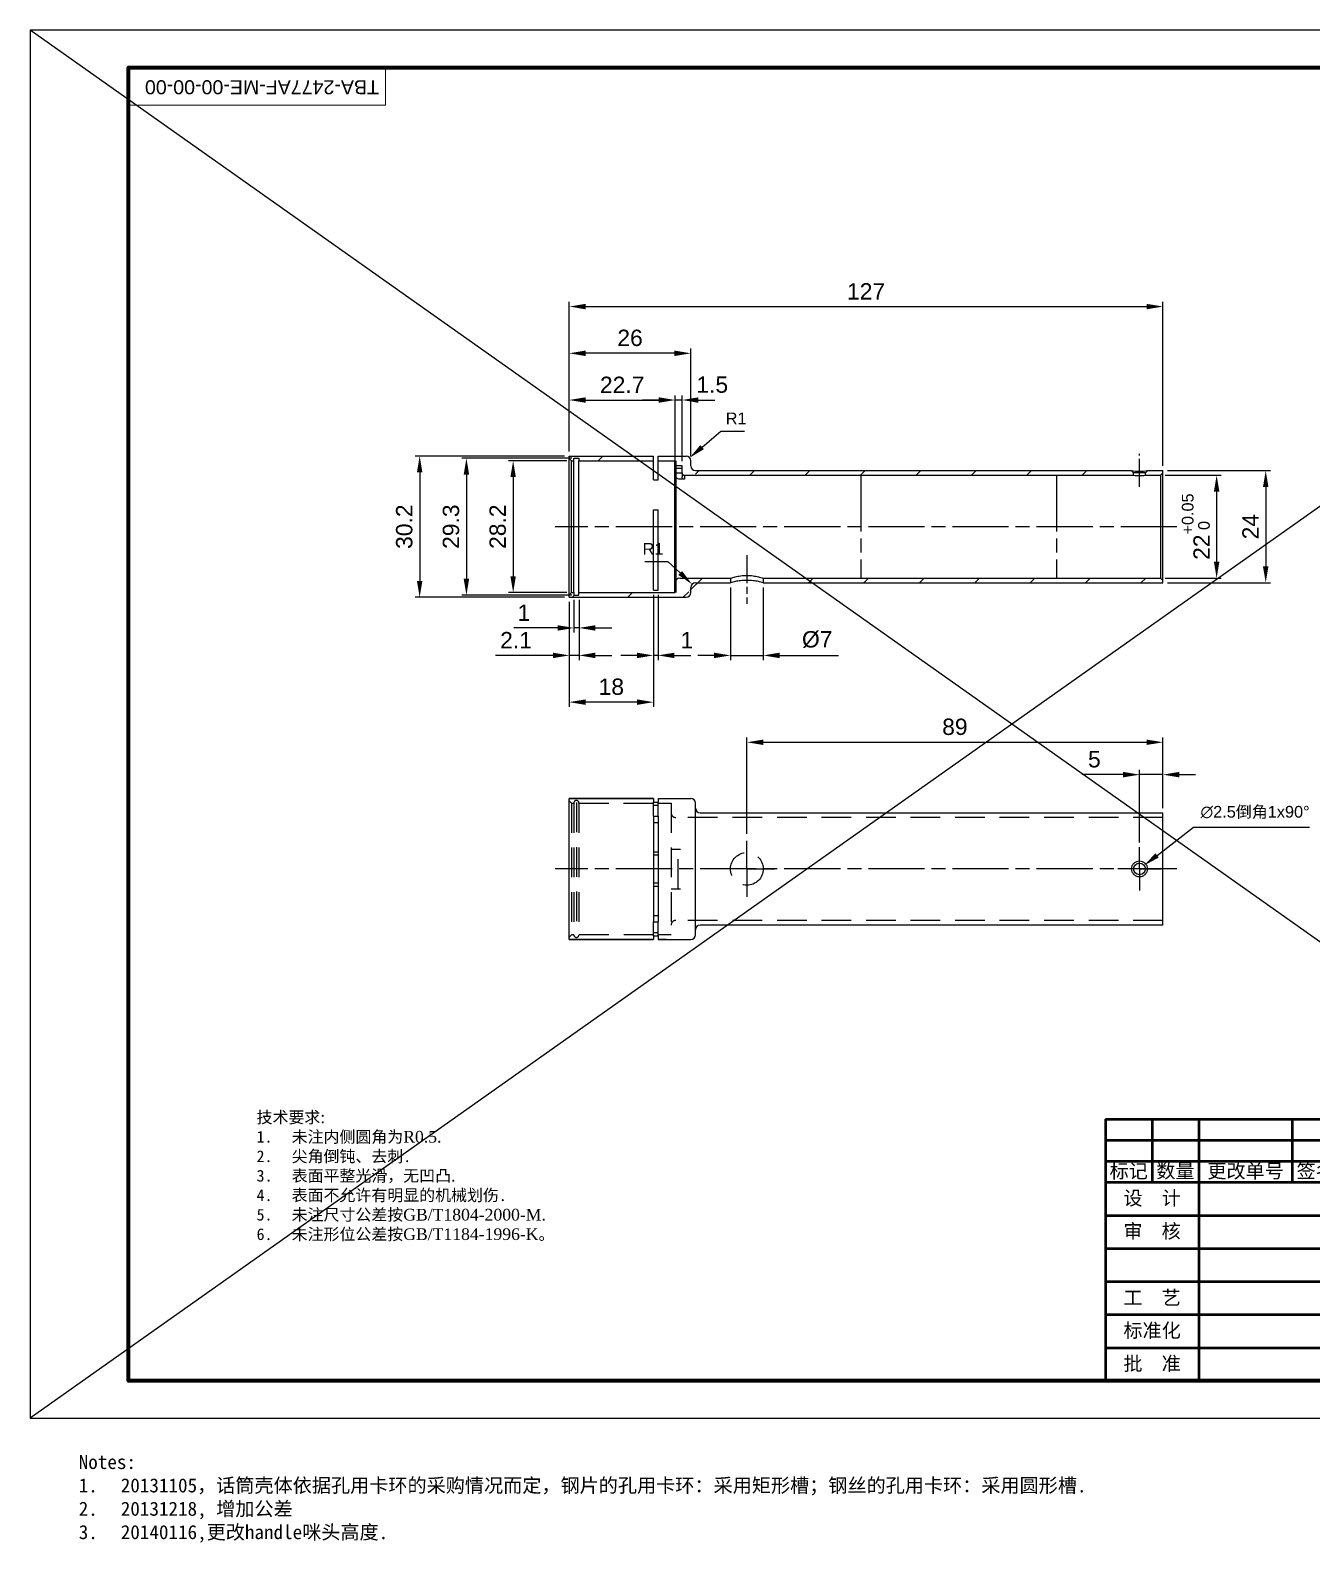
# Model space of a CAD drawing. Header units: millimetres. Extents: x 0 to 2023, y -35 to 289.
# Drawn here: x 0 to 274.2, y -34.6 to 289 of the extents above; entities that cross this region are included whole.
import ezdxf
from ezdxf.enums import TextEntityAlignment as Align

# ---------------------------------------------------------------- set-up
doc = ezdxf.new("R2010")
doc.units = ezdxf.units.MM
for name, pattern in [('AM_ISO08W050', [18, 12, -1.5, 3, -1.5]), ('AM_ISO08W050x2', [9, 6, -0.75, 1.5, -0.75]), ('HIDDEN', [9.525, 6.35, -3.175])]:
    doc.linetypes.add(name, pattern=pattern)
for name, color, linetype in [('0 @ 1', 7, 'Continuous'), ('02___PRT_ALL_AXES', 7, 'Continuous'), ('03___PRT_ALL_CURVES', 7, 'Continuous'), ('DEFAULT_2', 8, 'HIDDEN')]:
    doc.layers.add(name, color=color, linetype=linetype)
for name, color, linetype, lineweight in [('AM_0', 7, 'Continuous', 50), ('AM_5', 3, 'Continuous', 25), ('AM_6', 2, 'Continuous', 35), ('AM_6 @ 1', 2, 'Continuous', 35), ('AM_7', 4, 'AM_ISO08W050', 25), ('AM_8', 1, 'Continuous', 25)]:
    doc.layers.add(name, color=color, linetype=linetype, lineweight=lineweight)
doc.styles.add('fs', font='SIMFANG.TTF')
doc.styles.get("Standard").update_dxf_attribs({"font": 'ARIAL.TTF'})
doc.styles.add('tnr', font='TIMES.TTF')
doc.dimstyles.new('AM_ISO$0', dxfattribs={"dimtxt": 3.5, "dimasz": 3.5, "dimexe": 1, "dimexo": 1, "dimgap": 1.5, "dimtad": 1, "dimdsep": 46, "dimtxsty": 'Standard', "dimcen": 0, "dimclrd": 256, "dimclre": 256, "dimclrt": 2, "dimadec": 0, "dimazin": 2, "dimtp": 0.1, "dimtm": 0.1, "dimtfac": 0.71, "dimtdec": 3, "dimtmove": 0, "dimatfit": 3, "dimfxl": 1, "dimlwd": -1, "dimlwe": -1, "dimarcsym": 1})
doc.dimstyles.new('AM_ISO$3', dxfattribs={"dimtxt": 2.5, "dimasz": 3.5, "dimexe": 1, "dimexo": 1, "dimgap": 1.5, "dimtad": 1, "dimtoh": 1, "dimdsep": 46, "dimtxsty": 'Standard', "dimcen": 0, "dimclrd": 256, "dimclre": 256, "dimclrt": 2, "dimadec": 0, "dimazin": 2, "dimtp": 0.1, "dimtm": 0.1, "dimtfac": 0.71, "dimtofl": 0, "dimtmove": 0, "dimatfit": 0, "dimfxl": 1, "dimlwd": -1, "dimlwe": -1, "dimarcsym": 1})
doc.dimstyles.new('AM_ISO$4', dxfattribs={"dimtxt": 2.5, "dimasz": 3.5, "dimexe": 1, "dimexo": 1, "dimgap": 1.5, "dimtad": 1, "dimtoh": 1, "dimdsep": 46, "dimtxsty": 'Standard', "dimcen": 0, "dimclrd": 256, "dimclre": 256, "dimclrt": 2, "dimadec": 0, "dimazin": 2, "dimtp": 0.1, "dimtm": 0.1, "dimtfac": 0.71, "dimtofl": 0, "dimtmove": 0, "dimatfit": 0, "dimfxl": 1, "dimlwd": -1, "dimlwe": -1, "dimarcsym": 1})

# ---------------------------------------------------------------- blocks, each defined once
blk = doc.blocks.new('*D21')
at = {"layer": 'AM_5', "linetype": 'ByBlock', "transparency": 16777216}
for p, q in [((243.31, 194.78), (265.31, 194.78)), ((264.31, 191.28), (264.31, 174.28)), ((243.31, 170.78), (265.31, 170.78))]:
    blk.add_line(p, q, dxfattribs=at)
at = {"layer": 'AM_5', "transparency": 16777216}
for points in [[(263.72, 191.28), (264.89, 191.28), (264.31, 194.78)], [(263.72, 174.28), (264.89, 174.28), (264.31, 170.78)]]:
    blk.add_solid(points, dxfattribs=at)
at = {"layer": 'Defpoints', "color": 0, "transparency": 16777216}
for p in [(242.31, 194.78), (242.31, 170.78), (264.31, 170.78)]:
    blk.add_point(p, dxfattribs=at)
at = {"layer": 'AM_5', "color": 2, "transparency": 16777216, "insert": (261.05, 182.78), "char_height": 3.5, "attachment_point": 5, "rotation": 90}
blk.add_mtext('24', dxfattribs=at)
blk = doc.blocks.new('*D22')
at = {"layer": 'AM_5', "linetype": 'ByBlock', "transparency": 16777216}
for p, q in [((242.81, 193.78), (254.81, 193.78)), ((253.81, 190.28), (253.81, 175.28)), ((242.81, 171.78), (254.81, 171.78))]:
    blk.add_line(p, q, dxfattribs=at)
at = {"layer": 'AM_5', "transparency": 16777216}
for points in [[(253.22, 190.28), (254.39, 190.28), (253.81, 193.78)], [(253.22, 175.28), (254.39, 175.28), (253.81, 171.78)]]:
    blk.add_solid(points, dxfattribs=at)
at = {"layer": 'Defpoints', "color": 0, "transparency": 16777216}
for p in [(241.81, 193.78), (241.81, 171.78), (253.81, 171.78)]:
    blk.add_point(p, dxfattribs=at)
at = {"layer": 'AM_5', "color": 2, "transparency": 16777216, "insert": (249.35, 182.78), "char_height": 3.5, "attachment_point": 5, "rotation": 90}
blk.add_mtext('22{}{\\H0.71x;\\C3;\\S+0.05^  0;}', dxfattribs=at)
blk = doc.blocks.new('*D23')
at = {"layer": 'AM_5', "linetype": 'ByBlock', "transparency": 16777216}
for p, q in [((114.31, 197.88), (82.31, 197.88)), ((83.31, 194.38), (83.31, 171.18)), ((114.31, 167.68), (82.31, 167.68))]:
    blk.add_line(p, q, dxfattribs=at)
at = {"layer": 'AM_5', "transparency": 16777216}
for points in [[(82.72, 194.38), (83.89, 194.38), (83.31, 197.88)], [(82.72, 171.18), (83.89, 171.18), (83.31, 167.68)]]:
    blk.add_solid(points, dxfattribs=at)
at = {"layer": 'Defpoints', "color": 0, "transparency": 16777216}
for p in [(115.31, 197.88), (83.31, 167.68), (115.31, 167.68)]:
    blk.add_point(p, dxfattribs=at)
at = {"layer": 'AM_5', "color": 2, "transparency": 16777216, "insert": (80.02, 182.78), "char_height": 3.5, "attachment_point": 5, "rotation": 90}
blk.add_mtext('30.2', dxfattribs=at)
blk = doc.blocks.new('*D24')
at = {"layer": 'AM_5', "linetype": 'ByBlock', "transparency": 16777216}
for p, q in [((114.81, 196.88), (102.31, 196.88)), ((103.31, 193.38), (103.31, 172.18)), ((114.81, 168.68), (102.31, 168.68))]:
    blk.add_line(p, q, dxfattribs=at)
at = {"layer": 'AM_5', "transparency": 16777216}
for points in [[(102.72, 193.38), (103.89, 193.38), (103.31, 196.88)], [(102.72, 172.18), (103.89, 172.18), (103.31, 168.68)]]:
    blk.add_solid(points, dxfattribs=at)
at = {"layer": 'Defpoints', "color": 0, "transparency": 16777216}
for p in [(115.81, 196.88), (103.31, 168.68), (115.81, 168.68)]:
    blk.add_point(p, dxfattribs=at)
at = {"layer": 'AM_5', "color": 2, "transparency": 16777216, "insert": (100.02, 182.78), "char_height": 3.5, "attachment_point": 5, "rotation": 90}
blk.add_mtext('28.2', dxfattribs=at)
blk = doc.blocks.new('*D9')
at = {"layer": 'AM_5', "linetype": 'ByBlock', "transparency": 16777216}
for p, q in [((115.85, 197.43), (92.31, 197.43)), ((93.31, 193.93), (93.31, 171.63)), ((115.85, 168.13), (92.31, 168.13))]:
    blk.add_line(p, q, dxfattribs=at)
at = {"layer": 'AM_5', "transparency": 16777216}
for points in [[(92.72, 193.93), (93.89, 193.93), (93.31, 197.43)], [(92.72, 171.63), (93.89, 171.63), (93.31, 168.13)]]:
    blk.add_solid(points, dxfattribs=at)
at = {"layer": 'Defpoints', "color": 0, "transparency": 16777216}
for p in [(116.85, 197.43), (93.31, 168.13), (116.85, 168.13)]:
    blk.add_point(p, dxfattribs=at)
at = {"layer": 'AM_5', "color": 2, "transparency": 16777216, "insert": (90.02, 182.78), "char_height": 3.5, "attachment_point": 5, "rotation": 90}
blk.add_mtext('29.3', dxfattribs=at)
blk = doc.blocks.new('*D25')
at = {"layer": 'AM_5', "linetype": 'ByBlock', "transparency": 16777216}
for p, q in [((115.31, 198.88), (115.31, 230.88)), ((118.81, 229.88), (238.81, 229.88)), ((242.31, 195.78), (242.31, 230.88))]:
    blk.add_line(p, q, dxfattribs=at)
at = {"layer": 'AM_5', "transparency": 16777216}
for points in [[(118.81, 230.46), (118.81, 229.29), (115.31, 229.88)], [(238.81, 230.46), (238.81, 229.29), (242.31, 229.88)]]:
    blk.add_solid(points, dxfattribs=at)
at = {"layer": 'Defpoints', "color": 0, "transparency": 16777216}
for p in [(242.31, 229.88), (115.31, 197.88), (242.31, 194.78)]:
    blk.add_point(p, dxfattribs=at)
at = {"layer": 'AM_5', "color": 2, "transparency": 16777216, "insert": (178.81, 233.13), "char_height": 3.5, "attachment_point": 5}
blk.add_mtext('127', dxfattribs=at)
blk = doc.blocks.new('*D26')
at = {"layer": 'AM_5', "linetype": 'ByBlock', "transparency": 16777216}
for p, q in [((115.31, 198.88), (115.31, 220.88)), ((141.31, 197.88), (141.31, 220.88)), ((137.81, 219.88), (118.81, 219.88))]:
    blk.add_line(p, q, dxfattribs=at)
at = {"layer": 'AM_5', "transparency": 16777216}
for points in [[(118.81, 220.46), (118.81, 219.29), (115.31, 219.88)], [(137.81, 220.46), (137.81, 219.29), (141.31, 219.88)]]:
    blk.add_solid(points, dxfattribs=at)
at = {"layer": 'Defpoints', "color": 0, "transparency": 16777216}
for p in [(115.31, 219.88), (115.31, 197.88), (141.31, 196.88)]:
    blk.add_point(p, dxfattribs=at)
at = {"layer": 'AM_5', "color": 2, "transparency": 16777216, "insert": (128.31, 223.16), "char_height": 3.5, "attachment_point": 5}
blk.add_mtext('26', dxfattribs=at)
blk = doc.blocks.new('*D27')
at = {"layer": 'AM_5', "linetype": 'ByBlock', "transparency": 16777216}
for p, q in [((133.31, 168.17), (133.31, 154.24)), ((134.31, 168.17), (134.31, 154.24)), ((129.81, 155.24), (126.31, 155.24)), ((134.31, 155.24), (133.31, 155.24)), ((137.81, 155.24), (141.31, 155.24))]:
    blk.add_line(p, q, dxfattribs=at)
at = {"layer": 'AM_5', "transparency": 16777216}
for points in [[(129.81, 155.82), (129.81, 154.65), (133.31, 155.24)], [(137.81, 155.82), (137.81, 154.65), (134.31, 155.24)]]:
    blk.add_solid(points, dxfattribs=at)
at = {"layer": 'Defpoints', "color": 0, "transparency": 16777216}
for p in [(133.31, 169.17), (134.31, 169.17), (133.31, 155.24)]:
    blk.add_point(p, dxfattribs=at)
at = {"layer": 'AM_5', "color": 2, "transparency": 16777216, "insert": (140.47, 158.5), "char_height": 3.5, "attachment_point": 5}
blk.add_mtext('1', dxfattribs=at)
blk = doc.blocks.new('*D28')
at = {"layer": 'AM_5', "linetype": 'ByBlock', "transparency": 16777216}
for p, q in [((115.31, 166.68), (115.31, 144.24)), ((133.31, 168.17), (133.31, 144.24)), ((129.81, 145.24), (118.81, 145.24))]:
    blk.add_line(p, q, dxfattribs=at)
at = {"layer": 'AM_5', "transparency": 16777216}
for points in [[(118.81, 145.82), (118.81, 144.65), (115.31, 145.24)], [(129.81, 145.82), (129.81, 144.65), (133.31, 145.24)]]:
    blk.add_solid(points, dxfattribs=at)
at = {"layer": 'Defpoints', "color": 0, "transparency": 16777216}
for p in [(133.31, 169.17), (115.31, 167.68), (115.31, 145.24)]:
    blk.add_point(p, dxfattribs=at)
at = {"layer": 'AM_5', "color": 2, "transparency": 16777216, "insert": (124.31, 148.52), "char_height": 3.5, "attachment_point": 5}
blk.add_mtext('18', dxfattribs=at)
blk = doc.blocks.new('*D29')
at = {"layer": 'AM_5', "linetype": 'ByBlock', "transparency": 16777216}
for p, q in [((153.31, 117.05), (153.31, 137.65)), ((156.81, 136.65), (238.81, 136.65)), ((242.31, 125.65), (242.31, 137.65))]:
    blk.add_line(p, q, dxfattribs=at)
at = {"layer": 'AM_5', "transparency": 16777216}
for points in [[(156.81, 137.23), (156.81, 136.07), (153.31, 136.65)], [(238.81, 137.23), (238.81, 136.07), (242.31, 136.65)]]:
    blk.add_solid(points, dxfattribs=at)
at = {"layer": 'Defpoints', "color": 0, "transparency": 16777216}
for p in [(242.31, 136.65), (242.31, 124.65), (153.31, 116.05)]:
    blk.add_point(p, dxfattribs=at)
at = {"layer": 'AM_5', "color": 2, "transparency": 16777216, "insert": (197.81, 139.94), "char_height": 3.5, "attachment_point": 5}
blk.add_mtext('89', dxfattribs=at)
blk = doc.blocks.new('*D30')
at = {"layer": 'AM_5', "linetype": 'ByBlock', "transparency": 16777216}
for p, q in [((233.81, 129.72), (224.98, 129.72)), ((237.31, 115.19), (237.31, 130.72)), ((242.31, 129.72), (237.31, 129.72)), ((242.31, 122.55), (242.31, 130.72)), ((245.81, 129.72), (249.31, 129.72))]:
    blk.add_line(p, q, dxfattribs=at)
at = {"layer": 'AM_5', "transparency": 16777216}
for points in [[(233.81, 130.31), (233.81, 129.14), (237.31, 129.72)], [(245.81, 130.31), (245.81, 129.14), (242.31, 129.72)]]:
    blk.add_solid(points, dxfattribs=at)
at = {"layer": 'Defpoints', "color": 0, "transparency": 16777216}
for p in [(237.31, 129.72), (242.31, 121.55), (237.31, 114.19)]:
    blk.add_point(p, dxfattribs=at)
at = {"layer": 'AM_5', "color": 2, "transparency": 16777216, "insert": (227.65, 133), "char_height": 3.5, "attachment_point": 5}
blk.add_mtext('5', dxfattribs=at)
blk = doc.blocks.new('*D31')
at = {"layer": 'AM_5', "linetype": 'ByBlock', "transparency": 16777216}
for p, q in [((149.81, 169.78), (149.81, 154.24)), ((156.81, 169.78), (156.81, 154.24)), ((146.31, 155.24), (142.81, 155.24)), ((149.81, 155.24), (156.81, 155.24)), ((160.31, 155.24), (172.91, 155.24))]:
    blk.add_line(p, q, dxfattribs=at)
at = {"layer": 'AM_5', "transparency": 16777216}
for points in [[(146.31, 155.82), (146.31, 154.65), (149.81, 155.24)], [(160.31, 155.82), (160.31, 154.65), (156.81, 155.24)]]:
    blk.add_solid(points, dxfattribs=at)
at = {"layer": 'Defpoints', "color": 0, "transparency": 16777216}
for p in [(149.81, 170.78), (156.81, 170.78), (156.81, 155.24)]:
    blk.add_point(p, dxfattribs=at)
at = {"layer": 'AM_5', "color": 2, "transparency": 16777216, "insert": (168.36, 158.62), "char_height": 3.5, "attachment_point": 5}
blk.add_mtext('%%c7', dxfattribs=at)
blk = doc.blocks.new('*D32')
at = {"layer": 'AM_5', "linetype": 'ByBlock', "transparency": 16777216}
for p, q in [((143.73, 199.79), (147.74, 203.2)), ((147.74, 203.2), (152.78, 203.2))]:
    blk.add_line(p, q, dxfattribs=at)
at = {"layer": 'AM_5', "transparency": 16777216}
blk.add_solid([(143.35, 200.24), (144.11, 199.35), (141.07, 197.52)], dxfattribs=at)
at = {"layer": 'Defpoints', "color": 0, "transparency": 16777216}
for p in [(141.07, 197.52), (140.31, 196.88)]:
    blk.add_point(p, dxfattribs=at)
at = {"layer": 'AM_5', "color": 2, "transparency": 16777216, "insert": (151.01, 205.96), "char_height": 2.5, "attachment_point": 5}
blk.add_mtext('R1', dxfattribs=at)
blk = doc.blocks.new('*D33')
at = {"layer": 'AM_5', "linetype": 'ByBlock', "transparency": 16777216}
for p, q in [((241.07, 112.45), (248.89, 118.48)), ((248.89, 118.48), (273.67, 118.48))]:
    blk.add_line(p, q, dxfattribs=at)
at = {"layer": 'AM_5', "transparency": 16777216}
blk.add_solid([(240.71, 112.91), (241.42, 111.99), (238.3, 110.31)], dxfattribs=at)
at = {"layer": 'Defpoints', "color": 0, "transparency": 16777216}
for p in [(238.3, 110.31), (236.32, 108.79)]:
    blk.add_point(p, dxfattribs=at)
at = {"layer": 'AM_5', "color": 2, "transparency": 16777216, "insert": (262.03, 121.63), "char_height": 2.5, "attachment_point": 5}
blk.add_mtext('∅2.5倒角1x90%%d', dxfattribs=at)
blk = doc.blocks.new('BH-BORDER-A3')
at = {"color": 0, "lineweight": 13, "ltscale": 0.4}
for p in [(76, 289), (21, 281)]:
    blk.add_line(p, (76, 281), dxfattribs=at)
at = {"lineweight": 100, "ltscale": 0.4}
blk.add_lwpolyline([(410, 8), (21, 8), (21, 289), (410, 289)], close=True, dxfattribs=at)
at = {"layer": 'AM_8', "ltscale": 0.4}
blk.add_lwpolyline([(0, 0), (420, 0), (420, 297), (0, 297)], close=True, dxfattribs=at)
at = {"layer": 'AM_6', "linetype": 'ByBlock', "ltscale": 0.4}
blk.add_attdef('TBA-2477AF-ME-00-00-00', text='', height=3, rotation=180, dxfattribs=at).set_placement((49.57, 286.31), align=Align.CENTER)
blk = doc.blocks.new('BH-TITLEBLOCK')
at = {"layer": 'AM_0', "lineweight": 50}
for p, q in [((-180, 56), (0, 56)), ((-180, 56), (-180, 0)), ((-170, 56), (-170, 42.5)), ((-160, 56), (-160, 0)), ((-140, 56), (-140, 42.5)), ((-140, 56), (-140, 42.5)), ((-140, 56), (-140, 42.5)), ((-130, 56), (-130, 42.5)), ((-130, 56), (-130, 42.5)), ((-130, 56), (-130, 42.5)), ((-120, 56), (-120, 0)), ((-100, 56), (-100, 42.5)), ((-180, 51.5), (-120, 51.5)), ((-180, 47), (-120, 47)), ((-180, 42.5), (0, 42.5)), ((-60, 42.5), (-60, 0)), ((-180, 35.42), (-120, 35.42)), ((-180, 28.34), (-120, 28.34)), ((-60, 23.7), (0, 23.7)), ((-30, 23.7), (-30, 7.1)), ((-15, 23.7), (-15, 11.2)), ((-180, 21.26), (-120, 21.26)), ((-60, 19.2), (0, 19.2)), ((-45, 19.2), (-45, 11.2)), ((-180, 14.18), (-120, 14.18)), ((-59.94, 11.2), (0, 11.2)), ((-180, 7.1), (0, 7.1))]:
    blk.add_line(p, q, dxfattribs=at)
at = {"layer": 'AM_0', "lineweight": 100, "ltscale": 0.4}
blk.add_lwpolyline([(0, 56), (0, 0), (-180, 0)], dxfattribs=at)
at = {"layer": 'AM_6', "color": 2, "style": 'fs'}
blk.add_attdef('D.ZN.15.DB//喷涂-RAL9004-亚光//丝印', (-97.09, 47.91), '', height=3, dxfattribs=at)
at = {"layer": 'AM_6', "color": 2, "style": 'tnr'}
for tag, p in [('TBA-2477AF-ME-00-00-00', (-30.06, 37.32)), ('(V1.0)', (-30.06, 31.68)), ('00000000', (-30.05, 26.04))]:
    blk.add_attdef(tag, text='', height=3, dxfattribs=at).set_placement(p, align=Align.CENTER)
at = {"layer": 'AM_6', "color": 2, "style": 'fs'}
blk.add_attdef('项目名称', text='', height=3.5, dxfattribs=at).set_placement((-90, 35.04), align=Align.TOP_CENTER)
at = {"layer": 'AM_6', "color": 2}
for tag, height, style, p in [('产品名称', 3.5, 'fs', (-90, 24.8)), ('1:1', 3, 'tnr', (-7.5, 15.2)), ('1', 3, 'tnr', (-45, 9.15)), ('2', 3, 'tnr', (-15, 9.15)), ('AL', 3, 'tnr', (-90, 3.55))]:
    blk.add_attdef(tag, text='', height=height, dxfattribs=dict(at, style=style)).set_placement(p, align=Align.MIDDLE_CENTER)
at = {"layer": 'AM_6', "color": 2, "style": 'fs'}
blk.add_attdef('零件名称', text='', height=3.5, dxfattribs=at).set_placement((-90, 13.62), align=Align.BOTTOM_CENTER)
at = {"layer": 'AM_8', "linetype": 'ByBlock', "ltscale": 0.4, "char_height": 3, "attachment_point": 5}
for s, insert, width in [('{\\fFangSong_GB2312|b0|i0|c134|p49;镀 涂}', (-110, 49.25), 20.003), ('{\\fFangSong_GB2312|b0|i0|c134|p49;标记}', (-175, 44.75), 10), ('{\\fFangSong_GB2312|b0|i0|c134|p49;数量}', (-165, 44.75), 10), ('{\\fFangSong_GB2312|b0|i0|c134|p49;更改单号}', (-150, 44.75), 20), ('{\\fFangSong_GB2312|b0|i0|c134|p49;签名}', (-135, 44.75), 9.9978), ('{\\fFangSong_GB2312|b0|i0|c134|p49;日期}', (-125, 44.75), 10.0022), ('{\\fFangSong_GB2312|b0|i0|c134|p49;设  计}', (-170, 38.96), 20), ('{\\fFangSong_GB2312|b0|i0|c134|p49;审  核}', (-170, 31.88), 20), ('{\\fFangSong_GB2312|b0|i0|c134|p49;阶 段 标 记}', (-45, 21.45), 30), ('{\\fFangSong_GB2312|b0|i0|c134|p49;重 量}', (-22.5, 21.45), 15), ('{\\fFangSong_GB2312|b0|i0|c134|p49;比 例}', (-7.5, 21.45), 15), ('{\\fFangSong_GB2312|b0|i0|c134|p49;工  艺}', (-170, 17.72), 20), ('{\\fFangSong_GB2312|b0|i0|c134|p49;标准化}', (-170, 10.64), 20), ('{\\fFangSong_GB2312|b0|i0|c134|p49;第    张}', (-44.97, 9.15), 29.9401), ('{\\fFangSong_GB2312|b0|i0|c134|p49;共   } {\\fFangSong_GB2312|b0|i0|c134|p49;张}', (-15, 9.17), 30), ('{\\fFangSong_GB2312|b0|i0|c134|p49;批  准}', (-170, 3.55), 20), ('{\\fFangSong_GB2312|b0|i0|c134|p49;  材料:}', (-90, 3.55), 60), ('{\\fFangSong_GB2312|b0|i0|c134|p49;天津市北海通信技术有限公司}', (-30, 3.55), 60)]:
    blk.add_mtext(s, dxfattribs=dict(at, insert=insert, width=width))
blk = doc.blocks.new('*U85')
at = {"lineweight": 0}
ref = blk.add_blockref('BH-TITLEBLOCK', (410, 0), dxfattribs=at)
ref.add_attrib('产品名称', '广播控制盒', dxfattribs={"layer": 'AM_6 @ 1', "color": 2, "height": 3.5, "style": 'fs'}).set_placement((320, 24.8), align=Align.MIDDLE_CENTER)
ref.add_attrib('项目名称', '宁波2#线PIS', dxfattribs={"layer": 'AM_6 @ 1', "color": 2, "height": 3.5, "style": 'fs'}).set_placement((320, 35.04), align=Align.TOP_CENTER)
ref.add_attrib('零件名称', '话筒壳体', dxfattribs={"layer": 'AM_6 @ 1', "color": 2, "height": 3.5, "style": 'fs'}).set_placement((320, 13.62), align=Align.BOTTOM_CENTER)
ref.add_attrib('(V1.0)', '(V1.)', dxfattribs={"layer": 'AM_6 @ 1', "color": 2, "height": 3, "style": 'tnr'}).set_placement((379.94, 31.68), align=Align.CENTER)
ref.add_attrib('00000000', '0', dxfattribs={"layer": 'AM_6 @ 1', "color": 2, "height": 3, "style": 'tnr'}).set_placement((379.95, 26.04), align=Align.CENTER)
ref.add_attrib('TBA-2477AF-ME-00-00-00', 'TBA-2477AF-ME-00-00-00', dxfattribs={"layer": 'AM_6 @ 1', "color": 2, "height": 3, "style": 'tnr'}).set_placement((379.94, 37.32), align=Align.CENTER)
ref.add_attrib('AL', '不锈钢管', dxfattribs={"layer": 'AM_6 @ 1', "color": 2, "height": 3, "style": 'tnr'}).set_placement((320, 3.55), align=Align.MIDDLE_CENTER)
blk = doc.blocks.new('*D35')
at = {"layer": 'AM_5', "linetype": 'ByBlock', "transparency": 16777216}
for p, q in [((116.3, 167.13), (116.3, 160.11)), ((117.4, 167.13), (117.4, 160.11)), ((112.8, 161.11), (103.46, 161.11)), ((117.4, 161.11), (116.3, 161.11)), ((120.9, 161.11), (124.4, 161.11))]:
    blk.add_line(p, q, dxfattribs=at)
at = {"layer": 'AM_5', "transparency": 16777216}
for points in [[(112.8, 161.7), (112.8, 160.53), (116.3, 161.11)], [(120.9, 161.7), (120.9, 160.53), (117.4, 161.11)]]:
    blk.add_solid(points, dxfattribs=at)
at = {"layer": 'Defpoints', "color": 0, "transparency": 16777216}
for p in [(116.3, 168.13), (117.4, 168.13), (117.4, 161.11)]:
    blk.add_point(p, dxfattribs=at)
at = {"layer": 'AM_5', "color": 2, "transparency": 16777216, "insert": (105.6, 164.37), "char_height": 3.5, "attachment_point": 5}
blk.add_mtext('1', dxfattribs=at)
blk = doc.blocks.new('*D36')
at = {"layer": 'AM_5', "linetype": 'ByBlock', "transparency": 16777216}
for p, q in [((115.31, 166.68), (115.31, 154.24)), ((117.4, 167.13), (117.4, 154.24)), ((111.81, 155.24), (99.55, 155.24)), ((117.4, 155.24), (115.31, 155.24)), ((120.9, 155.24), (124.4, 155.24))]:
    blk.add_line(p, q, dxfattribs=at)
at = {"layer": 'AM_5', "transparency": 16777216}
for points in [[(111.81, 155.82), (111.81, 154.65), (115.31, 155.24)], [(120.9, 155.82), (120.9, 154.65), (117.4, 155.24)]]:
    blk.add_solid(points, dxfattribs=at)
at = {"layer": 'Defpoints', "color": 0, "transparency": 16777216}
for p in [(115.31, 167.68), (117.4, 168.13), (115.31, 155.24)]:
    blk.add_point(p, dxfattribs=at)
at = {"layer": 'AM_5', "color": 2, "transparency": 16777216, "insert": (103.93, 158.5), "char_height": 3.5, "attachment_point": 5}
blk.add_mtext('2.1', dxfattribs=at)
blk = doc.blocks.new('*D62')
at = {"layer": 'AM_5', "linetype": 'ByBlock', "transparency": 16777216}
for p, q in [((115.31, 198.88), (115.31, 210.88)), ((137.96, 196.88), (137.96, 210.88)), ((118.81, 209.88), (134.46, 209.88))]:
    blk.add_line(p, q, dxfattribs=at)
at = {"layer": 'AM_5', "transparency": 16777216}
for points in [[(118.81, 210.46), (118.81, 209.29), (115.31, 209.88)], [(134.46, 210.46), (134.46, 209.29), (137.96, 209.88)]]:
    blk.add_solid(points, dxfattribs=at)
at = {"layer": 'Defpoints', "color": 0, "transparency": 16777216}
for p in [(137.96, 209.88), (115.31, 197.88), (137.96, 195.88)]:
    blk.add_point(p, dxfattribs=at)
at = {"layer": 'AM_5', "color": 2, "transparency": 16777216, "insert": (126.63, 213.13), "char_height": 3.5, "attachment_point": 5}
blk.add_mtext('22.7', dxfattribs=at)
blk = doc.blocks.new('*D63')
at = {"layer": 'AM_5', "linetype": 'ByBlock', "transparency": 16777216}
for p, q in [((136.5, 175.28), (131.45, 175.28)), ((139.04, 172.87), (136.5, 175.28))]:
    blk.add_line(p, q, dxfattribs=at)
at = {"layer": 'AM_5', "transparency": 16777216}
blk.add_solid([(139.44, 173.3), (138.64, 172.45), (141.58, 170.46)], dxfattribs=at)
at = {"layer": 'Defpoints', "color": 0, "transparency": 16777216}
for p in [(141.58, 170.46), (142.31, 169.78)]:
    blk.add_point(p, dxfattribs=at)
at = {"layer": 'AM_5', "color": 2, "transparency": 16777216, "insert": (133.23, 178.04), "char_height": 2.5, "attachment_point": 5}
blk.add_mtext('R1', dxfattribs=at)
blk = doc.blocks.new('*D67')
at = {"layer": 'AM_5', "linetype": 'ByBlock', "transparency": 16777216}
for p, q in [((137.96, 197.88), (137.96, 210.88)), ((139.46, 196.78), (139.46, 210.88)), ((134.46, 209.88), (130.96, 209.88)), ((139.46, 209.88), (137.96, 209.88)), ((142.96, 209.88), (146.46, 209.88))]:
    blk.add_line(p, q, dxfattribs=at)
at = {"layer": 'AM_5', "transparency": 16777216}
for points in [[(134.46, 210.46), (134.46, 209.29), (137.96, 209.88)], [(142.96, 210.46), (142.96, 209.29), (139.46, 209.88)]]:
    blk.add_solid(points, dxfattribs=at)
at = {"layer": 'Defpoints', "color": 0, "transparency": 16777216}
for p in [(137.96, 209.88), (137.96, 196.88), (139.46, 195.78)]:
    blk.add_point(p, dxfattribs=at)
at = {"layer": 'AM_5', "color": 2, "transparency": 16777216, "insert": (145.9, 213.16), "char_height": 3.5, "attachment_point": 5}
blk.add_mtext('1.5', dxfattribs=at)

msp = doc.modelspace()

# ---------------------------------------------------------------- hatches: boundary and pattern name
at = {"linetype": 'Continuous'}
h = msp.add_hatch(dxfattribs=at)
h.set_pattern_fill('R', color=2, scale=8.381935, angle=45, style=0, pattern_type=0)
h.set_pattern_definition([(45, (-0.42, -8), (-5.92692, 5.92692), [])])
edge = h.paths.add_edge_path()
edge.add_line((143.305, 170.776), (149.805, 170.776))
edge.add_spline(control_points=[(143.305, 170.776), (142.72, 170.776), (142.305, 170.362), (142.305, 169.776)], knot_values=[0, 0, 0, 0, 1, 1, 1, 1], weights=[1, 0.8047379, 0.8047379, 1], degree=3, periodic=0)
edge.add_line((142.305, 169.676), (142.305, 169.776))
edge.add_spline(control_points=[(140.305, 167.676), (141.477, 167.676), (142.305, 168.505), (142.305, 169.676)], knot_values=[0, 0, 0, 0, 1, 1, 1, 1], weights=[1, 0.8047379, 0.8047379, 1], degree=3, periodic=0)
edge.add_line((115.305, 167.676), (140.305, 167.676))
edge.add_line((115.305, 167.676), (115.305, 168.176))
edge.add_line((115.805, 168.676), (115.305, 168.176))
edge.add_line((115.805, 168.676), (116.295, 168.676))
edge.add_spline(control_points=[(116.295, 168.676), (116.295, 167.576), (117.395, 167.576), (117.395, 168.676)], knot_values=[0, 0, 0, 0, 1, 1, 1, 1], weights=[1, 0.3333333, 0.3333333, 1], degree=3, periodic=0)
edge.add_line((117.395, 168.676), (140.305, 168.676))
edge.add_spline(control_points=[(140.305, 168.676), (140.891, 168.676), (141.305, 169.091), (141.305, 169.676)], knot_values=[0, 0, 0, 0, 1, 1, 1, 1], weights=[1, 0.8047379, 0.8047379, 1], degree=3, periodic=0)
edge.add_line((141.305, 169.676), (141.305, 169.776))
edge.add_spline(control_points=[(143.305, 171.776), (142.134, 171.776), (141.305, 170.948), (141.305, 169.776)], knot_values=[0, 0, 0, 0, 1, 1, 1, 1], weights=[1, 0.8047379, 0.8047379, 1], degree=3, periodic=0)
edge.add_line((143.305, 171.776), (149.805, 171.776))
edge.add_line((149.805, 171.776), (149.805, 170.776))
edge = h.paths.add_edge_path()
edge.add_line((156.805, 170.776), (242.305, 170.776))
edge.add_line((156.805, 171.776), (156.805, 170.776))
edge.add_line((156.805, 171.776), (242.305, 171.776))
edge.add_line((242.305, 170.776), (242.305, 171.776))
edge = h.paths.add_edge_path()
edge.add_line((142.305, 195.776), (142.305, 195.876))
edge.add_spline(control_points=[(143.305, 194.776), (142.72, 194.776), (142.305, 195.191), (142.305, 195.776)], knot_values=[0, 0, 0, 0, 1, 1, 1, 1], weights=[1, 0.8047379, 0.8047379, 1], degree=3, periodic=0)
edge.add_line((143.305, 194.776), (235.555, 194.776))
edge.add_line((235.555, 194.776), (236.055, 194.276))
edge.add_line((236.055, 193.776), (236.055, 194.276))
edge.add_line((143.305, 193.776), (236.055, 193.776))
edge.add_spline(control_points=[(143.305, 193.776), (142.134, 193.776), (141.305, 194.605), (141.305, 195.776)], knot_values=[0, 0, 0, 0, 1, 1, 1, 1], weights=[1, 0.8047379, 0.8047379, 1], degree=3, periodic=0)
edge.add_line((141.305, 195.776), (141.305, 195.876))
edge.add_spline(control_points=[(140.305, 196.876), (140.891, 196.876), (141.305, 196.462), (141.305, 195.876)], knot_values=[0, 0, 0, 0, 1, 1, 1, 1], weights=[1, 0.8047379, 0.8047379, 1], degree=3, periodic=0)
edge.add_line((134.305, 196.876), (140.305, 196.876))
edge.add_line((134.305, 196.876), (134.305, 197.876))
edge.add_line((134.305, 197.876), (140.305, 197.876))
edge.add_spline(control_points=[(140.305, 197.876), (141.477, 197.876), (142.305, 197.048), (142.305, 195.876)], knot_values=[0, 0, 0, 0, 1, 1, 1, 1], weights=[1, 0.8047379, 0.8047379, 1], degree=3, periodic=0)
edge = h.paths.add_edge_path()
edge.add_line((115.305, 197.376), (115.305, 197.876))
edge.add_line((115.305, 197.876), (133.305, 197.876))
edge.add_line((133.305, 196.876), (133.305, 197.876))
edge.add_line((117.395, 196.876), (133.305, 196.876))
edge.add_spline(control_points=[(116.295, 196.876), (116.295, 197.976), (117.395, 197.976), (117.395, 196.876)], knot_values=[0, 0, 0, 0, 1, 1, 1, 1], weights=[1, 0.3333333, 0.3333333, 1], degree=3, periodic=0)
edge.add_line((115.805, 196.876), (116.295, 196.876))
edge.add_line((115.805, 196.876), (115.305, 197.376))
edge = h.paths.add_edge_path()
edge.add_line((242.305, 193.776), (242.305, 194.776))
edge.add_line((238.555, 193.776), (242.305, 193.776))
edge.add_line((238.555, 193.776), (238.555, 194.276))
edge.add_line((239.055, 194.776), (238.555, 194.276))
edge.add_line((239.055, 194.776), (242.305, 194.776))

# ---------------------------------------------------------------- linework, layer by layer
at = {"color": 7, "linetype": 'Continuous'}
for p, q in [((115.305, 167.676), (115.305, 197.876)), ((115.305, 197.876), (133.305, 197.876)), ((133.305, 192.776), (133.305, 197.876)), ((134.305, 192.776), (134.305, 197.876)), ((134.305, 197.876), (140.305, 197.876)), ((115.805, 196.876), (115.305, 197.376)), ((115.805, 168.676), (115.805, 196.876)), ((115.805, 196.876), (116.295, 196.876)), ((116.295, 168.676), (116.295, 196.876)), ((117.395, 168.676), (117.395, 196.876)), ((117.395, 196.876), (133.305, 196.876)), ((134.305, 196.876), (137.955, 196.876)), ((139.455, 195.776), (137.955, 195.776)), ((139.455, 194.276), (139.455, 195.776)), ((139.455, 194.209), (139.455, 193.462)), ((141.305, 195.776), (141.305, 196.876)), ((142.305, 194.776), (235.555, 194.776)), ((235.555, 194.776), (236.055, 194.276)), ((238.555, 194.276), (236.055, 194.276)), ((236.055, 193.776), (236.055, 194.276)), ((239.055, 194.776), (238.555, 194.276)), ((238.555, 193.776), (238.555, 194.276)), ((239.055, 194.776), (242.305, 194.776)), ((242.305, 170.776), (242.305, 194.776)), ((133.305, 192.776), (134.305, 192.776)), ((139.955, 192.922), (138.955, 192.922)), ((139.955, 193.776), (236.055, 193.776)), ((238.555, 193.776), (241.805, 193.776)), ((133.305, 169.168), (133.305, 186.385)), ((133.305, 186.385), (134.305, 186.385)), ((134.305, 169.168), (134.305, 186.385)), ((138.955, 171.776), (149.805, 171.776)), ((149.805, 171.776), (149.805, 170.776)), ((156.805, 171.776), (156.805, 170.776)), ((156.805, 171.776), (241.805, 171.776)), ((115.805, 168.676), (115.305, 168.176)), ((115.805, 168.676), (116.295, 168.676)), ((117.395, 168.676), (137.955, 168.676)), ((133.305, 169.168), (134.305, 169.168)), ((137.955, 169.676), (137.955, 169.776)), ((141.305, 168.676), (141.305, 169.776)), ((142.305, 170.776), (149.805, 170.776)), ((156.805, 170.776), (242.305, 170.776)), ((115.305, 167.676), (140.305, 167.676)), ((133.305, 124.649), (115.305, 124.649)), ((133.305, 124.649), (133.305, 123.866)), ((133.305, 123.866), (134.305, 123.866)), ((134.305, 124.649), (134.305, 123.866)), ((142.305, 95.449), (142.305, 123.649)), ((133.305, 120.863), (133.305, 98.235)), ((133.305, 120.863), (134.305, 120.863)), ((134.305, 120.863), (134.305, 98.235)), ((133.305, 119.489), (134.305, 119.489)), ((133.305, 113.239), (134.305, 113.239)), ((133.305, 105.859), (134.305, 105.859)), ((133.305, 99.609), (134.305, 99.609)), ((133.305, 98.235), (134.305, 98.235)), ((242.305, 97.549), (143.305, 97.549)), ((133.305, 94.449), (115.305, 94.449)), ((133.305, 95.232), (133.305, 94.449)), ((133.305, 95.232), (134.305, 95.232)), ((134.305, 95.232), (134.305, 94.449)), ((136.105, 94.449), (134.305, 94.449))]:
    msp.add_line(p, q, dxfattribs=at)
at = {"color": 9, "linetype": 'Continuous'}
for p, q in [((137.955, 195.29), (139.455, 195.29)), ((137.955, 194.328), (139.455, 194.328)), ((139.955, 193.776), (139.955, 192.922))]:
    msp.add_line(p, q, dxfattribs=at)
for p, q in [((241.805, 193.776), (242.305, 194.276)), ((241.805, 193.776), (241.805, 171.776)), ((241.805, 171.776), (242.305, 171.276))]:
    msp.add_line(p, q)
at = {"color": 2}
for points in [[(116.295, 196.876), (116.295, 197.426), (117.395, 197.426), (117.395, 196.876)], [(116.295, 168.676), (116.295, 168.126), (117.395, 168.126), (117.395, 168.676)]]:
    msp.add_lwpolyline(points, dxfattribs=at)
at = {"color": 7, "linetype": 'Continuous'}
for centre, radius, start, end in [((140.305, 196.876), 1, 0, 90), ((139.955, 194.276), 0.5, 180, 270), ((142.305, 195.776), 1, 180, 270), ((237.305, 208.359), 13.695, 262.65847, 277.34153), ((237.308, 204.745), 11.04, 263.48693, 269.98809), ((237.298, 204.826), 11.121, 270.03549, 276.48949), ((138.955, 170.776), 1, 90, 180), ((140.305, 168.676), 1, 270, 0), ((142.305, 169.776), 1, 90, 180), ((141.305, 123.649), 1, 0, 90), ((143.305, 122.549), 1, 180, 270), ((143.305, 96.549), 1, 90, 180), ((141.305, 95.449), 1, 270, 0)]:
    msp.add_arc(centre, radius, start, end, dxfattribs=at)
for points, knots in [([(138.955, 192.922), (138.82, 192.922), (138.547, 192.984), (138.216, 193.235), (138.004, 193.591), (137.955, 193.863), (137.955, 193.999)], [0, 0, 0, 0, 0.2497395, 0.4996364, 0.7497329, 1, 1, 1, 1]), ([(139.955, 192.922), (139.888, 192.922), (139.751, 192.953), (139.585, 193.079), (139.479, 193.258), (139.455, 193.394), (139.455, 193.462)], [0, 0, 0, 0, 0.2498, 0.4997384, 0.7498587, 1, 1, 1, 1]), ([(149.805, 171.776), (150.143, 171.884), (150.854, 172.081), (152.023, 172.294), (152.856, 172.348), (153.305, 172.348)], [0, 0, 0, 0, 0.2988193, 0.6213922, 1, 1, 1, 1]), ([(153.305, 172.348), (153.754, 172.348), (154.587, 172.294), (155.756, 172.081), (156.468, 171.884), (156.805, 171.776)], [0, 0, 0, 0, 0.3786115, 0.7011825, 1, 1, 1, 1]), ([(153.305, 171.298), (152.857, 171.298), (152.025, 171.249), (150.856, 171.055), (150.144, 170.875), (149.805, 170.776)], [0, 0, 0, 0, 0.3792592, 0.7021164, 1, 1, 1, 1]), ([(156.805, 170.776), (156.467, 170.875), (155.754, 171.055), (154.586, 171.249), (153.754, 171.298), (153.305, 171.298)], [0, 0, 0, 0, 0.2978811, 0.6207364, 1, 1, 1, 1])]:
    msp.add_open_spline(points, degree=3, knots=knots, dxfattribs=at)
at = {"layer": '02___PRT_ALL_AXES', "color": 7, "linetype": 'Continuous'}
for p, q in [((115.305, 94.449), (115.305, 124.649)), ((115.305, 124.649), (133.305, 124.649)), ((134.305, 124.649), (141.305, 124.649)), ((143.305, 121.549), (242.305, 121.549)), ((242.305, 97.549), (242.305, 121.549)), ((115.305, 94.449), (133.305, 94.449)), ((134.305, 94.449), (141.305, 94.449))]:
    msp.add_line(p, q, dxfattribs=at)
msp.add_circle((237.305, 109.549), 1.25, dxfattribs=at)
for points, knots in [([(239.055, 109.549), (239.055, 109.769), (238.956, 110.215), (238.551, 110.758), (237.971, 111.107), (237.307, 111.227), (236.641, 111.108), (236.061, 110.759), (235.654, 110.216), (235.555, 109.77), (235.555, 109.549)], [0, 0, 0, 0, 0.1249159, 0.2497219, 0.374609, 0.4997445, 0.6249719, 0.7500269, 0.8749624, 1, 1, 1, 1]), ([(235.555, 109.549), (235.555, 109.329), (235.654, 108.883), (236.06, 108.34), (236.64, 107.991), (237.305, 107.872), (237.97, 107.991), (238.55, 108.34), (238.956, 108.883), (239.055, 109.329), (239.055, 109.549)], [0, 0, 0, 0, 0.12496, 0.2498104, 0.3747964, 0.499998, 0.6252014, 0.7501839, 0.8750347, 1, 1, 1, 1])]:
    msp.add_open_spline(points, degree=3, knots=knots, dxfattribs=at)
at = {"layer": '03___PRT_ALL_CURVES', "color": 8, "linetype": 'HIDDEN'}
msp.add_line((116.845, 123.749), (116.845, 95.349), dxfattribs=at)
at = {"layer": 'AM_0'}
msp.add_line((137.955, 196.876), (137.955, 168.676), dxfattribs=at)
at = {"layer": 'AM_7', "linetype": 'AM_ISO08W050x2'}
for p, q in [((237.305, 191.276), (237.305, 198.338)), ((153.305, 176.662), (153.305, 166.277)), ((153.305, 109.549), (153.305, 116.049)), ((237.305, 109.549), (237.305, 114.187)), ((153.305, 109.549), (146.805, 109.549)), ((153.305, 109.549), (159.805, 109.549)), ((153.305, 109.549), (153.305, 103.049)), ((237.305, 109.549), (232.668, 109.549)), ((237.305, 109.549), (241.943, 109.549)), ((237.305, 109.549), (237.305, 104.911))]:
    msp.add_line(p, q, dxfattribs=at)
at = {"layer": 'AM_7'}
for p, q in [((177.661, 193.776), (177.661, 171.776)), ((219.538, 193.776), (219.538, 171.776)), ((245.305, 182.776), (112.305, 182.776)), ((245.305, 109.549), (112.305, 109.549))]:
    msp.add_line(p, q, dxfattribs=at)
at = {"layer": 'AM_8'}
for p, q in [((420, 289), (0, -8)), ((420, -8), (0, 289))]:
    msp.add_line(p, q, dxfattribs=at)
at = {"layer": 'DEFAULT_2', "color": 8, "linetype": 'HIDDEN'}
for p, q in [((115.305, 94.949), (115.305, 124.149)), ((115.805, 123.649), (115.305, 124.149)), ((115.805, 123.649), (115.805, 95.449)), ((115.805, 123.649), (116.295, 123.649)), ((116.295, 123.649), (116.295, 95.449)), ((117.395, 123.649), (117.395, 95.449)), ((117.395, 123.649), (133.305, 123.649)), ((133.305, 120.863), (133.305, 123.866)), ((133.305, 123.18), (134.305, 123.18)), ((134.305, 120.863), (134.305, 123.866)), ((134.305, 123.649), (137.105, 123.649)), ((137.105, 123.649), (137.105, 95.449)), ((242.305, 120.549), (138.105, 120.549)), ((242.305, 98.549), (242.305, 120.549)), ((137.105, 113.799), (139.105, 113.799)), ((138.605, 105.299), (138.605, 113.799)), ((133.305, 112.552), (134.305, 112.552)), ((133.305, 106.546), (134.305, 106.546)), ((137.105, 105.299), (139.105, 105.299)), ((133.305, 95.232), (133.305, 98.235)), ((134.305, 95.232), (134.305, 98.235)), ((242.305, 98.549), (138.105, 98.549)), ((115.805, 95.449), (115.305, 94.949)), ((116.295, 95.449), (115.805, 95.449)), ((133.305, 95.449), (117.395, 95.449)), ((133.305, 95.919), (134.305, 95.919)), ((137.105, 95.449), (134.305, 95.449))]:
    msp.add_line(p, q, dxfattribs=at)
msp.add_circle((153.305, 109.549), 3.5, dxfattribs=at)
for centre, radius, start, end in [((116.845, 123.649), 0.55, 0, 180), ((138.105, 121.549), 1, 180, 270), ((138.105, 97.549), 1, 90, 180), ((116.845, 95.449), 0.55, 180, 0)]:
    msp.add_arc(centre, radius, start, end, dxfattribs=at)

# ---------------------------------------------------------------- block references
at = {"lineweight": 0}
msp.add_blockref('BH-BORDER-A3', (0, -8), dxfattribs=at).add_auto_attribs({'TBA-2477AF-ME-00-00-00': 'TBA-2477AF-ME-00-00-00'})
at = {"layer": 'AM_8'}
msp.add_blockref('*U85', (0, 0), dxfattribs=at)

# ---------------------------------------------------------------- texts
at = {"layer": '0 @ 1', "color": 2, "insert": (10.369, -15.846), "char_height": 3, "attachment_point": 1, "style": 'fs'}
msp.add_mtext_dynamic_manual_height_columns('Notes:\\P\\pi-9,l9,t9;1.^I20131105，话筒壳体依据孔用卡环的采购情况而定，钢片的孔用卡环：采用矩形槽；钢丝的孔用卡环：采用圆形槽.\\P2.^I20131218, 增加公差\\P3.^I20140116,更改handle咪头高度.', width=234.70895, gutter_width=12.5, heights=[0], dxfattribs=at)
at = {"layer": 'AM_6 @ 1', "color": 2, "insert": (48.419, 57.659), "char_height": 2.5, "attachment_point": 1, "style": 'fs'}
msp.add_mtext_dynamic_manual_height_columns('{\\C256;技术要求\\fTimes New Roman|b0|i0|c238|p18;:\\P\\pi-7.5,l7.5,t7.5;\\fFangSong_GB2312|b0|i0|c134|p49;1.^I未注内侧圆角为\\fTimes New Roman|b0|i0|c238|p18;R0.5.\\P\\fFangSong_GB2312|b0|i0|c134|p49;2.^I尖角倒钝、去刺.\\fTimes New Roman|b0|i0|c238|p18;\\P\\fFangSong_GB2312|b0|i0|c134|p49;3.^I表面平整光滑，无凹凸\\fTimes New Roman|b0|i0|c238|p18;.\\P\\fFangSong_GB2312|b0|i0|c134|p49;4.^I表面不允许有明显的机械划伤.\\fTimes New Roman|b0|i0|c238|p18;\\P\\fFangSong_GB2312|b0|i0|c134|p49;5.^I未注尺寸公差按\\fTimes New Roman|b0|i0|c238|p18;GB/T1804-2000-M.\\P\\fFangSong_GB2312|b0|i0|c134|p49;6.^I未注形位公差按\\fTimes New Roman|b0|i0|c238|p18;GB/T1184-1996-K\\fFangSong_GB2312|b0|i0|c134|p49;。}', width=137.40133, gutter_width=12.5, heights=[0], dxfattribs=at)

# ---------------------------------------------------------------- dimensions: what is measured, and where the dimension line sits
at = {"layer": 'AM_5'}
for base, p1, p2, picture, middle in [((242.305, 229.876), (115.305, 197.876), (242.305, 194.776), '*D25', (178.805, 233.133)), ((115.305, 219.876), (141.305, 196.876), (115.305, 197.876), '*D26', (128.305, 223.163)), ((115.305, 145.238), (133.305, 169.168), (115.305, 167.676), '*D28', (124.305, 148.525)), ((242.305, 136.649), (153.305, 116.049), (242.305, 124.649), '*D29', (197.805, 139.936))]:
    dim = msp.add_linear_dim(base=base, p1=p1, p2=p2, dimstyle='AM_ISO$0', dxfattribs=at)
    dim.commit()
    dim.dimension.update_dxf_attribs({"geometry": picture, "text_midpoint": middle})
dim = msp.add_linear_dim(base=(137.955328947, 209.87631579), p1=(115.305328947, 197.87631579), p2=(137.955328947, 195.87631579), angle=0, dimstyle='AM_ISO$0', override={"dimdec": 1}, dxfattribs=at)
dim.commit()
dim.dimension.update_dxf_attribs({"geometry": '*D62', "text_midpoint": (126.630328947, 213.133478136)})
for base, p1, p2, override, picture, middle in [((137.955, 209.876), (139.455, 195.776), (137.955, 196.876), {"dimdec": 1, "dimtmove": 2}, '*D67', (145.904, 213.163)), ((115.305, 155.238), (117.395, 168.126), (115.305, 167.676), {"dimdec": 1}, '*D36', (103.927, 155.238))]:
    dim = msp.add_linear_dim(base=base, p1=p1, p2=p2, angle=0, dimstyle='AM_ISO$0', override=override, dxfattribs=at)
    dim.commit()
    dim.dimension.update_dxf_attribs({"geometry": picture, "text_midpoint": middle, "dimtype": 160})
dim = msp.add_radius_dim(center=(140.305, 196.876), mpoint=(141.067, 197.525), dimstyle='AM_ISO$4', dxfattribs=at)
dim.commit()
dim.dimension.update_dxf_attribs({"geometry": '*D32', "text_midpoint": (151.01, 203.204), "dimtype": 164})
for base, p1, p2, picture, middle in [((83.305, 167.676), (115.305, 197.876), (115.305, 167.676), '*D23', (80.017, 182.776)), ((93.305, 168.126), (116.845, 197.426), (116.845, 168.126), '*D9', (90.017, 182.776)), ((103.305, 168.676), (115.805, 196.876), (115.805, 168.676), '*D24', (100.018, 182.776)), ((264.305, 170.776), (242.305, 194.776), (242.305, 170.776), '*D21', (261.048, 182.776))]:
    dim = msp.add_linear_dim(base=base, p1=p1, p2=p2, angle=90, dimstyle='AM_ISO$0', dxfattribs=at)
    dim.commit()
    dim.dimension.update_dxf_attribs({"geometry": picture, "text_midpoint": middle})
dim = msp.add_linear_dim(base=(253.805, 171.776), p1=(241.805, 193.776), p2=(241.805, 171.776), angle=90, text='<>{}{\\H0.71x;\\C3;\\S+0.05^  0;}', dimstyle='AM_ISO$0', override={"dimtp": 0.05, "dimtm": 0, "dimtdec": 3, "dimtzin": 8}, dxfattribs=at)
dim.commit()
dim.dimension.update_dxf_attribs({"geometry": '*D22', "text_midpoint": (249.354, 182.776)})
dim = msp.add_radius_dim(center=(142.305, 169.776), mpoint=(141.58, 170.465), dimstyle='AM_ISO$4', override={"dimdec": 1}, dxfattribs=at)
dim.commit()
dim.dimension.update_dxf_attribs({"geometry": '*D63', "text_midpoint": (133.228, 175.283), "dimtype": 164})
for base, p1, p2, override, picture, middle in [((133.305, 155.238), (134.305, 169.168), (133.305, 169.168), {"dimtmove": 2}, '*D27', (140.472, 158.495)), ((117.395, 161.114), (116.295, 168.126), (117.395, 168.126), {"dimdec": 0}, '*D35', (105.6, 161.114))]:
    dim = msp.add_linear_dim(base=base, p1=p1, p2=p2, dimstyle='AM_ISO$0', override=override, dxfattribs=at)
    dim.commit()
    dim.dimension.update_dxf_attribs({"geometry": picture, "text_midpoint": middle, "dimtype": 160})
dim = msp.add_linear_dim(base=(156.805, 155.238), p1=(149.805, 170.776), p2=(156.805, 170.776), text='%%c<>', dimstyle='AM_ISO$0', dxfattribs=at)
dim.commit()
dim.dimension.update_dxf_attribs({"geometry": '*D31', "text_midpoint": (168.356, 158.623)})
dim = msp.add_linear_dim(base=(237.305, 129.722), p1=(242.305, 121.549), p2=(237.305, 114.187), dimstyle='AM_ISO$0', dxfattribs=at)
dim.commit()
dim.dimension.update_dxf_attribs({"geometry": '*D30', "text_midpoint": (227.645, 129.722), "dimtype": 160})
dim = msp.add_diameter_dim_2p(p1=(236.315, 108.786), p2=(238.295, 110.312), text='<>倒角1x90%%d', dimstyle='AM_ISO$3', dxfattribs=at)
dim.commit()
dim.dimension.update_dxf_attribs({"geometry": '*D33', "text_midpoint": (262.027, 118.479), "dimtype": 163})

doc.saveas('drawing.dxf')
